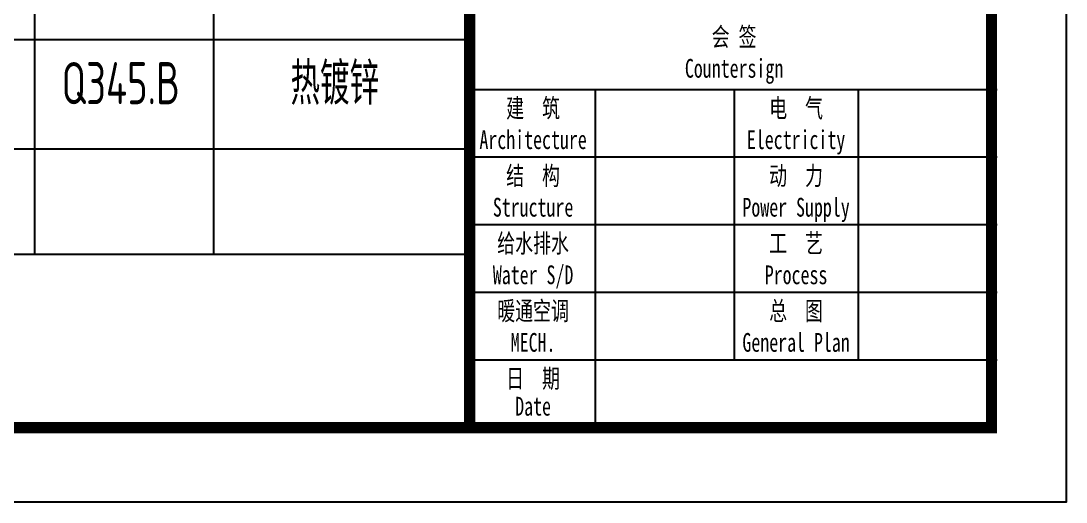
# Model space of a CAD drawing. Extents: x 177291 to 1288761, y 177638 to 322898.
# Drawn here: x 1090576 to 1105446, y 177960 to 184811 of the extents above; entities that cross this region are included whole.
import ezdxf
from ezdxf.enums import TextEntityAlignment as Align

# ---------------------------------------------------------------- set-up
doc = ezdxf.new("R2010")
doc.units = 0
doc.header["$LTSCALE"] = 1000
for name, color, linetype in [('AXIS', 3, 'Continuous'), ('PUB_TITLE', 4, 'Continuous'), ('TEXT', 7, 'Continuous')]:
    doc.layers.add(name, color=color, linetype=linetype)
doc.styles.add('_gyy_title_ST', font='', dxfattribs={"width": 0.8})
doc.styles.add('TSSD_Norm', font='tssdeng.shx', dxfattribs={"bigfont": 'hztxt.shx'})
doc.styles.get('_gyy_title_ST').set_extended_font_data('SimSun')

msp = doc.modelspace()

# ---------------------------------------------------------------- linework, layer by layer
at = {"layer": 'AXIS'}
for p, q in [((1090767.04, 197466.79), (1090767.04, 181488.6)), ((1093316.56, 197466.79), (1093316.56, 181488.6)), ((1077323.37, 184544.23), (1096961.34, 184544.23)), ((1077323.37, 182991.42), (1096961.34, 182991.42)), ((1077323.37, 182991.42), (1096961.34, 182991.42)), ((1077323.37, 181488.6), (1096961.34, 181488.6)), ((1077323.37, 181488.6), (1096961.34, 181488.6))]:
    msp.add_line(p, q, dxfattribs=at)
at = {"layer": 'AXIS', "const_width": 50}
msp.add_lwpolyline([(1077323.37, 179020.59), (1096961.34, 179020.59), (1096961.34, 197466.79), (1077323.37, 197466.79)], close=True, dxfattribs=at)
at = {"layer": 'PUB_TITLE'}
for p, q in [((1104464.08, 183831.19), (1096980.92, 183831.19)), ((1098744.81, 183831.19), (1098744.81, 179020.59)), ((1100722.5, 183831.19), (1100722.5, 179982.71)), ((1102486.39, 183831.19), (1102486.39, 179982.71)), ((1104464.08, 182869.07), (1096980.92, 182869.07)), ((1104464.08, 181906.95), (1096980.92, 181906.95)), ((1104464.08, 180944.83), (1096980.92, 180944.83)), ((1104464.08, 179982.71), (1096980.92, 179982.71))]:
    msp.add_line(p, q, dxfattribs=at)
msp.add_lwpolyline([(993975.61, 240960.27), (1105446.22, 240960.27), (1105446.22, 177959.98), (993975.61, 177959.98)], close=True, dxfattribs=at)
at = {"layer": 'PUB_TITLE', "const_width": 159.09}
for points in [[(996627.14, 179020.59), (996627.14, 239899.66), (1104385.61, 239899.66), (1104385.61, 179020.59)], [(1096961.34, 239899.66), (1104385.61, 239899.66), (1104385.61, 179020.59), (1096961.34, 179020.59)]]:
    msp.add_lwpolyline(points, close=True, dxfattribs=at)

# ---------------------------------------------------------------- texts
at = {"layer": 'PUB_TITLE', "style": '_gyy_title_ST', "width": 0.7}
for s, height, p in [('会 签', 267.255, (1100722.5, 184451.22)), ('Countersign', 267.2551, (1100722.5, 184002.23)), ('建  筑', 267.255, (1097862.87, 183435.65)), ('电  气', 267.255, (1101604.44, 183435.65)), ('Architecture', 267.2551, (1097862.87, 182986.66)), ('Electricity', 267.2551, (1101604.44, 182986.66)), ('结  构', 267.255, (1097862.87, 182473.53)), ('动  力', 267.255, (1101604.44, 182473.53)), ('Structure', 267.255, (1097862.87, 182024.55)), ('Power Supply', 267.2551, (1101604.44, 182024.55)), ('给水排水', 267.255, (1097862.87, 181511.41)), ('工  艺', 267.255, (1101604.44, 181511.41)), ('Water S/D', 267.255, (1097862.87, 181062.42)), ('Process', 267.255, (1101604.44, 181062.42)), ('暖通空调', 267.255, (1097862.87, 180549.29)), ('总  图', 267.255, (1101604.44, 180549.29)), ('MECH.', 267.255, (1097862.87, 180100.31)), ('General Plan', 267.2551, (1101604.44, 180100.31)), ('日  期', 267.255, (1097862.87, 179587.17)), ('Date', 267.255, (1097862.87, 179191.64))]:
    msp.add_text(s, height=height, dxfattribs=at).set_placement(p, align=Align.CENTER)
at = {"layer": 'TEXT', "style": 'TSSD_Norm', "width": 0.7}
for s, p in [('热镀锌', (1095041.65, 183437.81)), ('Q345.B', (1091996.26, 183445.08))]:
    msp.add_text(s, height=599.999, dxfattribs=at).set_placement(p, align=Align.BOTTOM_CENTER)

doc.saveas('drawing.dxf')
